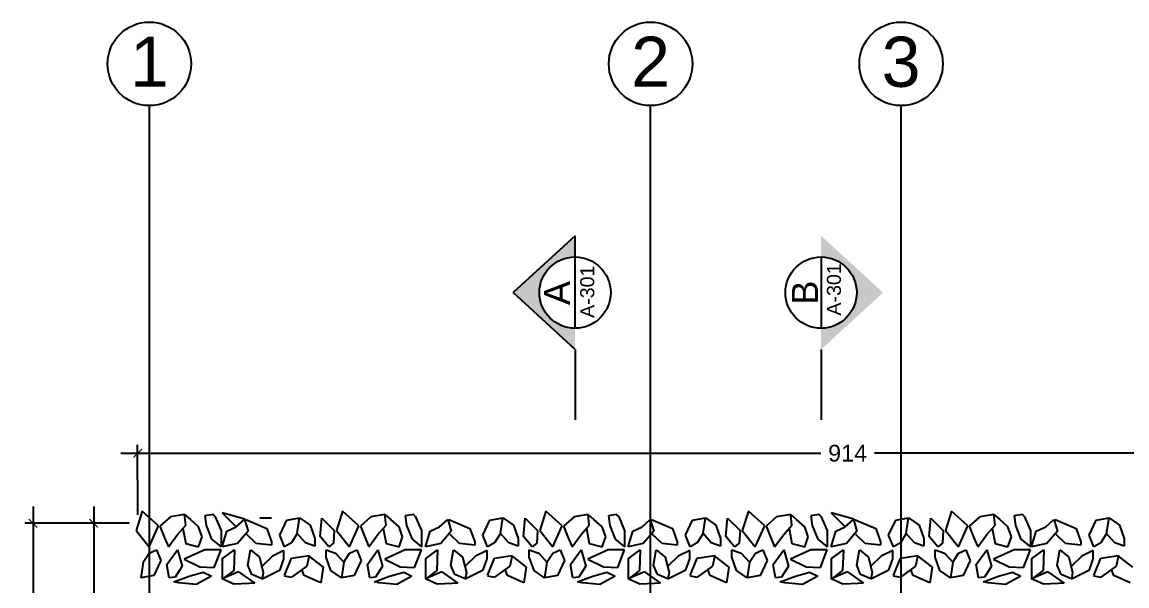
# Model space of a CAD drawing. Header units: millimetres. Extents: x 5639 to 14492, y 750 to 6820.
# Drawn here: x 6788 to 7449, y 6448 to 6786 of the extents above; entities that cross this region are included whole.
import ezdxf
from ezdxf.enums import TextEntityAlignment as Align

# ---------------------------------------------------------------- set-up
doc = ezdxf.new("R2010")
doc.units = ezdxf.units.MM
doc.layers.get('DEFPOINTS').update_dxf_attribs({"color": 210})
for name, color, linetype in [('A-ANNO-SYMB', 3, 'Continuous'), ('A-ANNO-TEXT', 3, 'Continuous'), ('G-ANNO-DIM', 251, 'Continuous'), ('SIEPE', 96, 'Continuous')]:
    doc.layers.add(name, color=color, linetype=linetype)
doc.styles.add('ARIAL', font='arial.ttf')
doc.styles.get("Standard").update_dxf_attribs({"font": 'arial.ttf'})
doc.dimstyles.new('1_1', dxfattribs={"dimtxt": 10, "dimasz": 5, "dimexe": 5, "dimexo": 5, "dimgap": 5, "dimtad": 0, "dimdec": 0, "dimtxsty": 'Standard', "dimblk": 'ARCHTICK', "dimcen": 2.5, "dimdle": 10, "dimadec": 0, "dimazin": 0, "dimtfac": 1, "dimtdec": 0, "dimtmove": 0, "dimatfit": 3, "dimldrblk": 'ARCHTICK', "dimfxl": 1, "dimarcsym": 0})

# ---------------------------------------------------------------- blocks, each defined once
blk = doc.blocks.new('_ArchTick')
at = {"color": 0, "linetype": 'ByBlock', "const_width": 0.15}
blk.add_lwpolyline([(-0.5, -0.5), (0.5, 0.5)], dxfattribs=at)
blk = doc.blocks.new('*D109')
at = {"layer": 'DEFPOINTS', "color": 0, "transparency": 16777216}
for p in [(6856.69, 6485.54), (6794.07, 5589.96), (6856.69, 5589.96)]:
    blk.add_point(p, dxfattribs=at)
at = {"layer": 'G-ANNO-DIM', "color": 0, "lineweight": -2, "transparency": 16777216}
for p, q in [((6794.07, 6495.54), (6794.07, 6053.8)), ((6851.69, 6485.54), (6789.07, 6485.54)), ((6794.07, 5579.96), (6794.07, 6021.7)), ((6851.69, 5589.96), (6789.07, 5589.96))]:
    blk.add_line(p, q, dxfattribs=at)
at = {"layer": 'G-ANNO-DIM', "color": 0, "lineweight": -2, "transparency": 16777216, "xscale": 5, "yscale": 5, "zscale": 5}
for p, rotation in [((6794.07, 6485.54), 90), ((6794.07, 5589.96), 270)]:
    blk.add_blockref('_ArchTick', p, dxfattribs=dict(at, rotation=rotation))
at = {"layer": 'G-ANNO-DIM', "color": 0, "transparency": 16777216, "insert": (6794.07, 6037.75), "char_height": 10, "attachment_point": 5, "rotation": 90}
blk.add_mtext('896', dxfattribs=at)
blk = doc.blocks.new('*D85')
at = {"layer": 'DEFPOINTS', "color": 0, "transparency": 16777216}
for p in [(6856.69, 6485.54), (6830.36, 6343.77), (6856.69, 6343.77)]:
    blk.add_point(p, dxfattribs=at)
at = {"layer": 'G-ANNO-DIM', "color": 0, "lineweight": -2, "transparency": 16777216}
for p, q in [((6830.36, 6495.54), (6830.36, 6429.77)), ((6851.69, 6485.54), (6825.36, 6485.54)), ((6830.36, 6333.77), (6830.36, 6398.72)), ((6851.69, 6343.77), (6825.36, 6343.77))]:
    blk.add_line(p, q, dxfattribs=at)
at = {"layer": 'G-ANNO-DIM', "color": 0, "lineweight": -2, "transparency": 16777216, "xscale": 5, "yscale": 5, "zscale": 5}
for p, rotation in [((6830.36, 6485.54), 90), ((6830.36, 6343.77), 270)]:
    blk.add_blockref('_ArchTick', p, dxfattribs=dict(at, rotation=rotation))
at = {"layer": 'G-ANNO-DIM', "color": 0, "transparency": 16777216, "insert": (6830.36, 6414.24), "char_height": 10, "attachment_point": 5, "rotation": 90}
blk.add_mtext('142', dxfattribs=at)
blk = doc.blocks.new('*D209')
at = {"layer": 'DEFPOINTS', "color": 0, "transparency": 16777216}
for p in [(7770.68, 6527.46), (6856.69, 6485.54), (7770.69, 6485.57)]:
    blk.add_point(p, dxfattribs=at)
at = {"layer": 'G-ANNO-DIM', "color": 0, "lineweight": -2, "transparency": 16777216}
for p, q in [((6846.68, 6527.44), (7265.6, 6527.45)), ((6856.69, 6490.54), (6856.68, 6532.44)), ((7780.68, 6527.46), (7297.66, 6527.45)), ((7770.69, 6490.57), (7770.68, 6532.46))]:
    blk.add_line(p, q, dxfattribs=at)
at = {"layer": 'G-ANNO-DIM', "color": 0, "lineweight": -2, "transparency": 16777216, "xscale": 5, "yscale": 5, "zscale": 5}
for p, rotation in [((6856.68, 6527.44), 180.001562168734), ((7770.68, 6527.46), 0.001562168733978616)]:
    blk.add_blockref('_ArchTick', p, dxfattribs=dict(at, rotation=rotation))
at = {"layer": 'G-ANNO-DIM', "color": 0, "transparency": 16777216, "insert": (7281.63, 6527.45), "char_height": 10, "attachment_point": 5, "rotation": 0.00156}
blk.add_mtext('914', dxfattribs=at)

msp = doc.modelspace()

# ---------------------------------------------------------------- hatches: boundary and pattern name
at = {"layer": 'A-ANNO-SYMB'}
h = msp.add_hatch(color=256, dxfattribs=at)
h.dxf.hatch_style = 1
h.paths.add_polyline_path([(7118.47, 6589.54), (7118.47, 6602.27, -1), (7118.47, 6644.94), (7118.47, 6657.66), (7081.39, 6623.6)])
h = msp.add_hatch(color=256, dxfattribs=at)
h.dxf.hatch_style = 1
h.paths.add_polyline_path([(7265.76, 6657.66), (7265.76, 6644.94, -1), (7265.76, 6602.27), (7265.76, 6589.54), (7302.83, 6623.6)])

# ---------------------------------------------------------------- linework, layer by layer
at = {"layer": 'A-ANNO-SYMB', "ltscale": 0.04}
for p, q in [((6863.69, 5339.96), (6863.69, 6735.54)), ((7163.69, 5339.96), (7163.69, 6735.54)), ((7313.65, 5339.96), (7313.65, 6735.54))]:
    msp.add_line(p, q, dxfattribs=at)
at = {"layer": 'A-ANNO-SYMB'}
for p, q in [((7118.47, 6657.66), (7081.39, 6623.6)), ((7118.47, 6644.94), (7118.47, 6657.66)), ((7118.47, 6602.27), (7118.47, 6644.94)), ((7265.73, 6644.94), (7265.73, 6602.27)), ((7118.47, 6589.54), (7081.39, 6623.6)), ((7118.47, 6589.54), (7118.47, 6547.54)), ((7265.76, 6589.54), (7265.76, 6547.54))]:
    msp.add_line(p, q, dxfattribs=at)
for centre, radius in [((6863.69, 6760.54), 25), ((7163.69, 6760.54), 25), ((7313.65, 6760.54), 25), ((7118.47, 6623.6), 21.34), ((7265.73, 6623.6), 21.34)]:
    msp.add_circle(centre, radius, dxfattribs=at)
at = {"layer": 'SIEPE'}
for p, q in [((6859.38, 6492.7), (6855.73, 6481.3)), ((6869.16, 6484.1), (6859.38, 6492.7)), ((6876.32, 6489.31), (6870, 6483.85)), ((6884.74, 6490.8), (6876.32, 6489.31)), ((6885.44, 6484.35), (6884.74, 6490.8)), ((6884.74, 6490.8), (6888.25, 6487.82)), ((6893.16, 6483.35), (6888.25, 6487.82)), ((6901.78, 6490.74), (6896.83, 6489.96)), ((6896.83, 6489.96), (6897.66, 6484.15)), ((6902.84, 6489.85), (6901.78, 6490.74)), ((6902.84, 6489.85), (6906.6, 6481.32)), ((6907.32, 6491.8), (6915.74, 6483.35)), ((6920.91, 6488.06), (6907.32, 6491.8)), ((6915.74, 6483.35), (6920.65, 6487.82)), ((6920.65, 6487.82), (6922.76, 6480.87)), ((6921.36, 6487.82), (6933.99, 6482.36)), ((6929.78, 6488.82), (6936.79, 6488.82)), ((6945.92, 6487.33), (6953.64, 6488.82)), ((6952.23, 6479.38), (6953.64, 6488.82)), ((6953.64, 6488.82), (6959.95, 6484.35)), ((6965.94, 6477.61), (6966.94, 6488.51)), ((6966.94, 6488.51), (6974.34, 6481.31)), ((6979.35, 6492.7), (6975.7, 6481.3)), ((6989.13, 6484.1), (6979.35, 6492.7)), ((6996.29, 6489.31), (6989.97, 6483.85)), ((7004.71, 6490.8), (6996.29, 6489.31)), ((7005.41, 6484.35), (7004.71, 6490.8)), ((7004.71, 6490.8), (7008.22, 6487.82)), ((7013.13, 6483.35), (7008.22, 6487.82)), ((7021.75, 6490.74), (7016.8, 6489.96)), ((7016.8, 6489.96), (7017.63, 6484.15)), ((7022.81, 6489.85), (7021.75, 6490.74)), ((7022.81, 6489.85), (7026.57, 6481.32)), ((7037.35, 6483.35), (7042.26, 6487.82)), ((7042.26, 6487.82), (7044.37, 6480.87)), ((7042.96, 6487.82), (7055.6, 6482.36)), ((7067.53, 6487.33), (7075.25, 6488.82)), ((7073.84, 6479.38), (7075.25, 6488.82)), ((7075.25, 6488.82), (7081.56, 6484.35)), ((7087.55, 6477.61), (7088.55, 6488.51)), ((7088.55, 6488.51), (7095.95, 6481.31)), ((7100.96, 6492.7), (7097.31, 6481.3)), ((7110.74, 6484.1), (7100.96, 6492.7)), ((7117.89, 6489.31), (7111.58, 6483.85)), ((7126.32, 6490.8), (7117.89, 6489.31)), ((7127.02, 6484.35), (7126.32, 6490.8)), ((7126.32, 6490.8), (7129.82, 6487.82)), ((7134.74, 6483.35), (7129.82, 6487.82)), ((7143.35, 6490.74), (7138.41, 6489.96)), ((7138.41, 6489.96), (7139.23, 6484.15)), ((7144.42, 6489.85), (7143.35, 6490.74)), ((7144.42, 6489.85), (7148.17, 6481.32)), ((7158.62, 6483.35), (7163.53, 6487.82)), ((7163.53, 6487.82), (7165.63, 6480.87)), ((7164.23, 6487.82), (7176.86, 6482.36)), ((7188.79, 6487.33), (7196.51, 6488.82)), ((7195.11, 6479.38), (7196.51, 6488.82)), ((7196.51, 6488.82), (7202.83, 6484.35)), ((7208.82, 6477.61), (7209.82, 6488.51)), ((7209.82, 6488.51), (7217.22, 6481.31)), ((7222.22, 6492.7), (7218.57, 6481.3)), ((7232, 6484.1), (7222.22, 6492.7)), ((7239.16, 6489.31), (7232.84, 6483.85)), ((7247.58, 6490.8), (7239.16, 6489.31)), ((7248.28, 6484.35), (7247.58, 6490.8)), ((7247.58, 6490.8), (7251.09, 6487.82)), ((7256, 6483.35), (7251.09, 6487.82)), ((7264.62, 6490.74), (7259.68, 6489.96)), ((7259.68, 6489.96), (7260.5, 6484.15)), ((7265.69, 6489.85), (7264.62, 6490.74)), ((7265.69, 6489.85), (7269.44, 6481.32)), ((7271.8, 6491.8), (7280.22, 6483.35)), ((7285.39, 6488.06), (7271.8, 6491.8)), ((7280.22, 6483.35), (7285.14, 6487.82)), ((7285.14, 6487.82), (7287.24, 6480.87)), ((7285.84, 6487.82), (7298.47, 6482.36)), ((7310.4, 6487.33), (7318.12, 6488.82)), ((7316.72, 6479.38), (7318.12, 6488.82)), ((7318.12, 6488.82), (7324.44, 6484.35)), ((7330.43, 6477.61), (7331.43, 6488.51)), ((7331.43, 6488.51), (7338.83, 6481.31)), ((7343.83, 6492.7), (7340.18, 6481.3)), ((7353.61, 6484.1), (7343.83, 6492.7)), ((7360.77, 6489.31), (7354.45, 6483.85)), ((7369.19, 6490.8), (7360.77, 6489.31)), ((7369.89, 6484.35), (7369.19, 6490.8)), ((7369.19, 6490.8), (7372.7, 6487.82)), ((7377.61, 6483.35), (7372.7, 6487.82)), ((7386.23, 6490.74), (7381.29, 6489.96)), ((7381.29, 6489.96), (7382.11, 6484.15)), ((7387.3, 6489.85), (7386.23, 6490.74)), ((7387.3, 6489.85), (7391.05, 6481.32)), ((7400.19, 6483.35), (7405.11, 6487.82)), ((7405.11, 6487.82), (7407.21, 6480.87)), ((7405.81, 6487.82), (7418.44, 6482.36)), ((7430.37, 6487.33), (7438.09, 6488.82)), ((7436.69, 6479.38), (7438.09, 6488.82)), ((7438.09, 6488.82), (7444.41, 6484.35)), ((6855.73, 6481.3), (6863.52, 6471.43)), ((6863.52, 6471.43), (6869.16, 6484.1)), ((6870, 6483.85), (6872.81, 6476.89)), ((6880.53, 6478.88), (6885.44, 6484.35)), ((6883.74, 6482.45), (6885.44, 6473.41)), ((6895.26, 6477.39), (6893.16, 6483.35)), ((6897.66, 6484.15), (6900.95, 6476)), ((6906.6, 6481.32), (6906.6, 6471.43)), ((6907.32, 6471.43), (6910.13, 6480.87)), ((6910.13, 6480.87), (6915.74, 6483.35)), ((6922.76, 6480.87), (6916.44, 6473.41)), ((6933.99, 6482.36), (6936.79, 6474.41)), ((6941.71, 6478.38), (6945.92, 6487.33)), ((6959.95, 6484.35), (6962.76, 6476.4)), ((6974.34, 6481.31), (6973.93, 6473.61)), ((6975.7, 6481.3), (6983.49, 6471.43)), ((6983.49, 6471.43), (6989.13, 6484.1)), ((6989.97, 6483.85), (6992.78, 6476.89)), ((7000.5, 6478.88), (7005.41, 6484.35)), ((7003.71, 6482.45), (7005.41, 6473.41)), ((7015.23, 6477.39), (7013.13, 6483.35)), ((7017.63, 6484.15), (7020.92, 6476)), ((7026.57, 6481.32), (7026.57, 6471.43)), ((7028.93, 6471.43), (7031.74, 6480.87)), ((7031.74, 6480.87), (7037.35, 6483.35)), ((7044.37, 6480.87), (7038.05, 6473.41)), ((7055.6, 6482.36), (7058.4, 6474.41)), ((7063.32, 6478.38), (7067.53, 6487.33)), ((7081.56, 6484.35), (7084.37, 6476.4)), ((7095.95, 6481.31), (7095.53, 6473.61)), ((7097.31, 6481.3), (7105.1, 6471.43)), ((7105.1, 6471.43), (7110.74, 6484.1)), ((7111.58, 6483.85), (7114.39, 6476.89)), ((7122.11, 6478.88), (7127.02, 6484.35)), ((7125.32, 6482.45), (7127.02, 6473.41)), ((7136.84, 6477.39), (7134.74, 6483.35)), ((7139.23, 6484.15), (7142.53, 6476)), ((7148.17, 6481.32), (7148.17, 6471.43)), ((7150.19, 6471.43), (7153, 6480.87)), ((7153, 6480.87), (7158.62, 6483.35)), ((7165.63, 6480.87), (7159.32, 6473.41)), ((7176.86, 6482.36), (7179.67, 6474.41)), ((7184.58, 6478.38), (7188.79, 6487.33)), ((7202.83, 6484.35), (7205.64, 6476.4)), ((7217.22, 6481.31), (7216.8, 6473.61)), ((7218.57, 6481.3), (7226.36, 6471.43)), ((7226.36, 6471.43), (7232, 6484.1)), ((7232.84, 6483.85), (7235.65, 6476.89)), ((7243.37, 6478.88), (7248.28, 6484.35)), ((7246.58, 6482.45), (7248.28, 6473.41)), ((7258.11, 6477.39), (7256, 6483.35)), ((7260.5, 6484.15), (7263.8, 6476)), ((7269.44, 6481.32), (7269.44, 6471.43)), ((7271.8, 6471.43), (7274.61, 6480.87)), ((7274.61, 6480.87), (7280.22, 6483.35)), ((7287.24, 6480.87), (7280.93, 6473.41)), ((7298.47, 6482.36), (7301.28, 6474.41)), ((7306.19, 6478.38), (7310.4, 6487.33)), ((7324.44, 6484.35), (7327.24, 6476.4)), ((7338.83, 6481.31), (7338.41, 6473.61)), ((7340.18, 6481.3), (7347.97, 6471.43)), ((7347.97, 6471.43), (7353.61, 6484.1)), ((7354.45, 6483.85), (7357.26, 6476.89)), ((7364.98, 6478.88), (7369.89, 6484.35)), ((7368.19, 6482.45), (7369.89, 6473.41)), ((7379.72, 6477.39), (7377.61, 6483.35)), ((7382.11, 6484.15), (7385.41, 6476)), ((7391.05, 6481.32), (7391.05, 6471.43)), ((7391.77, 6471.43), (7394.58, 6480.87)), ((7394.58, 6480.87), (7400.19, 6483.35)), ((7407.21, 6480.87), (7400.9, 6473.41)), ((7418.44, 6482.36), (7421.25, 6474.41)), ((7426.16, 6478.38), (7430.37, 6487.33)), ((7444.41, 6484.35), (7447.21, 6476.4)), ((6872.81, 6476.89), (6875.11, 6471.43)), ((6875.11, 6471.43), (6880.53, 6478.88)), ((6893.16, 6471.43), (6895.26, 6477.39)), ((6900.95, 6476), (6906.6, 6471.43)), ((6927.67, 6473.41), (6922.06, 6478.88)), ((6936.79, 6474.41), (6936.79, 6472.42)), ((6944.51, 6471.43), (6941.71, 6478.38)), ((6952.23, 6479.38), (6948.72, 6473.91)), ((6957.15, 6473.91), (6952.23, 6479.38)), ((6962.76, 6476.4), (6962.76, 6471.92)), ((6971.13, 6471.43), (6965.94, 6477.61)), ((6992.78, 6476.89), (6995.08, 6471.43)), ((6995.08, 6471.43), (7000.5, 6478.88)), ((7013.13, 6471.43), (7015.23, 6477.39)), ((7020.92, 6476), (7026.57, 6471.43)), ((7049.28, 6473.41), (7043.67, 6478.88)), ((7058.4, 6474.41), (7058.4, 6472.42)), ((7066.12, 6471.43), (7063.32, 6478.38)), ((7073.84, 6479.38), (7070.33, 6473.91)), ((7078.76, 6473.91), (7073.84, 6479.38)), ((7084.37, 6476.4), (7084.37, 6471.92)), ((7092.74, 6471.43), (7087.55, 6477.61)), ((7114.39, 6476.89), (7116.69, 6471.43)), ((7116.69, 6471.43), (7122.11, 6478.88)), ((7134.74, 6471.43), (7136.84, 6477.39)), ((7142.53, 6476), (7148.17, 6471.43)), ((7170.55, 6473.41), (7164.93, 6478.88)), ((7179.67, 6474.41), (7179.67, 6472.42)), ((7187.39, 6471.43), (7184.58, 6478.38)), ((7195.11, 6479.38), (7191.6, 6473.91)), ((7200.02, 6473.91), (7195.11, 6479.38)), ((7205.64, 6476.4), (7205.64, 6471.92)), ((7214.01, 6471.43), (7208.82, 6477.61)), ((7235.65, 6476.89), (7237.95, 6471.43)), ((7237.95, 6471.43), (7243.37, 6478.88)), ((7256, 6471.43), (7258.11, 6477.39)), ((7263.8, 6476), (7269.44, 6471.43)), ((7292.16, 6473.41), (7286.54, 6478.88)), ((7301.28, 6474.41), (7301.28, 6472.42)), ((7309, 6471.43), (7306.19, 6478.38)), ((7316.72, 6479.38), (7313.21, 6473.91)), ((7321.63, 6473.91), (7316.72, 6479.38)), ((7327.24, 6476.4), (7327.24, 6471.92)), ((7335.62, 6471.43), (7330.43, 6477.61)), ((7357.26, 6476.89), (7359.56, 6471.43)), ((7359.56, 6471.43), (7364.98, 6478.88)), ((7377.61, 6471.43), (7379.72, 6477.39)), ((7385.41, 6476), (7391.05, 6471.43)), ((7412.12, 6473.41), (7406.51, 6478.88)), ((7421.25, 6474.41), (7421.25, 6472.42)), ((7428.97, 6471.43), (7426.16, 6478.38)), ((7436.69, 6479.38), (7433.18, 6473.91)), ((7441.6, 6473.91), (7436.69, 6479.38)), ((7447.21, 6476.4), (7447.21, 6471.92)), ((6860.07, 6462.27), (6863.58, 6467.73)), ((6863.58, 6467.73), (6867.99, 6469.72)), ((6867.99, 6469.72), (6870.59, 6463.26)), ((6874.21, 6460.78), (6880.53, 6469.72)), ((6880.53, 6469.72), (6883.33, 6459.78)), ((6896.8, 6469.72), (6884.58, 6464.14)), ((6885.44, 6473.41), (6893.16, 6471.43)), ((6906.6, 6469.72), (6896.8, 6469.72)), ((6902.51, 6459.01), (6906.6, 6469.72)), ((6916.44, 6473.41), (6907.32, 6471.43)), ((6907.32, 6464.26), (6914.61, 6469.72)), ((6914.61, 6469.72), (6914.18, 6457.3)), ((6922.62, 6460.43), (6924.16, 6469.72)), ((6924.16, 6469.72), (6929.57, 6465.35)), ((6936.79, 6472.42), (6927.67, 6473.41)), ((6944.23, 6469.17), (6937.29, 6465.89)), ((6944.23, 6464.25), (6944.23, 6469.17)), ((6948.72, 6473.91), (6944.51, 6471.43)), ((6962.76, 6471.92), (6957.15, 6473.91)), ((6969.51, 6465.25), (6969.51, 6469.72)), ((6969.51, 6469.72), (6975.12, 6467.73)), ((6973.93, 6473.61), (6971.13, 6471.43)), ((6975.12, 6467.73), (6980.04, 6462.27)), ((6980.04, 6462.27), (6983.55, 6467.73)), ((6983.55, 6467.73), (6987.96, 6469.72)), ((6987.96, 6469.72), (6990.56, 6463.26)), ((6994.18, 6460.78), (7000.5, 6469.72)), ((7000.5, 6469.72), (7003.3, 6459.78)), ((7016.77, 6469.72), (7004.55, 6464.14)), ((7005.41, 6473.41), (7013.13, 6471.43)), ((7026.57, 6469.72), (7016.77, 6469.72)), ((7022.47, 6459.01), (7026.57, 6469.72)), ((7038.05, 6473.41), (7028.93, 6471.43)), ((7028.93, 6464.26), (7036.22, 6469.72)), ((7036.22, 6469.72), (7035.79, 6457.3)), ((7044.23, 6460.43), (7045.77, 6469.72)), ((7045.77, 6469.72), (7051.17, 6465.35)), ((7058.4, 6472.42), (7049.28, 6473.41)), ((7065.84, 6469.17), (7058.89, 6465.89)), ((7065.84, 6464.25), (7065.84, 6469.17)), ((7070.33, 6473.91), (7066.12, 6471.43)), ((7084.37, 6471.92), (7078.76, 6473.91)), ((7091.12, 6465.25), (7091.12, 6469.72)), ((7091.12, 6469.72), (7096.73, 6467.73)), ((7095.53, 6473.61), (7092.74, 6471.43)), ((7096.73, 6467.73), (7101.65, 6462.27)), ((7101.65, 6462.27), (7105.15, 6467.73)), ((7105.15, 6467.73), (7109.57, 6469.72)), ((7109.57, 6469.72), (7112.17, 6463.26)), ((7115.79, 6460.78), (7122.11, 6469.72)), ((7122.11, 6469.72), (7124.91, 6459.78)), ((7138.37, 6469.72), (7126.15, 6464.14)), ((7127.02, 6473.41), (7134.74, 6471.43)), ((7148.17, 6469.72), (7138.37, 6469.72)), ((7144.08, 6459.01), (7148.17, 6469.72)), ((7159.32, 6473.41), (7150.19, 6471.43)), ((7150.19, 6464.26), (7157.49, 6469.72)), ((7157.49, 6469.72), (7157.05, 6457.3)), ((7165.49, 6460.43), (7167.04, 6469.72)), ((7167.04, 6469.72), (7172.44, 6465.35)), ((7179.67, 6472.42), (7170.55, 6473.41)), ((7187.11, 6469.17), (7180.16, 6465.89)), ((7187.11, 6464.25), (7187.11, 6469.17)), ((7191.6, 6473.91), (7187.39, 6471.43)), ((7205.64, 6471.92), (7200.02, 6473.91)), ((7212.39, 6465.25), (7212.39, 6469.72)), ((7212.39, 6469.72), (7218, 6467.73)), ((7216.8, 6473.61), (7214.01, 6471.43)), ((7218, 6467.73), (7222.91, 6462.27)), ((7222.91, 6462.27), (7226.42, 6467.73)), ((7226.42, 6467.73), (7230.83, 6469.72)), ((7230.83, 6469.72), (7233.44, 6463.26)), ((7237.06, 6460.78), (7243.37, 6469.72)), ((7243.37, 6469.72), (7246.18, 6459.78)), ((7259.64, 6469.72), (7247.42, 6464.14)), ((7248.28, 6473.41), (7256, 6471.43)), ((7269.44, 6469.72), (7259.64, 6469.72)), ((7265.35, 6459.01), (7269.44, 6469.72)), ((7280.93, 6473.41), (7271.8, 6471.43)), ((7271.8, 6464.26), (7279.09, 6469.72)), ((7279.09, 6469.72), (7278.66, 6457.3)), ((7287.1, 6460.43), (7288.65, 6469.72)), ((7288.65, 6469.72), (7294.05, 6465.35)), ((7301.28, 6472.42), (7292.16, 6473.41)), ((7308.72, 6469.17), (7301.77, 6465.89)), ((7308.72, 6464.25), (7308.72, 6469.17)), ((7313.21, 6473.91), (7309, 6471.43)), ((7327.24, 6471.92), (7321.63, 6473.91)), ((7333.99, 6465.25), (7333.99, 6469.72)), ((7333.99, 6469.72), (7339.61, 6467.73)), ((7338.41, 6473.61), (7335.62, 6471.43)), ((7339.61, 6467.73), (7344.52, 6462.27)), ((7344.52, 6462.27), (7348.03, 6467.73)), ((7348.03, 6467.73), (7352.44, 6469.72)), ((7352.44, 6469.72), (7355.05, 6463.26)), ((7358.66, 6460.78), (7364.98, 6469.72)), ((7364.98, 6469.72), (7367.79, 6459.78)), ((7381.25, 6469.72), (7369.03, 6464.14)), ((7369.89, 6473.41), (7377.61, 6471.43)), ((7391.05, 6469.72), (7381.25, 6469.72)), ((7386.96, 6459.01), (7391.05, 6469.72)), ((7400.9, 6473.41), (7391.77, 6471.43)), ((7391.77, 6464.26), (7399.06, 6469.72)), ((7399.06, 6469.72), (7398.63, 6457.3)), ((7407.07, 6460.43), (7408.62, 6469.72)), ((7408.62, 6469.72), (7414.02, 6465.35)), ((7421.25, 6472.42), (7412.12, 6473.41)), ((7428.69, 6469.17), (7421.74, 6465.89)), ((7428.69, 6464.25), (7428.69, 6469.17)), ((7433.18, 6473.91), (7428.97, 6471.43)), ((7447.21, 6471.92), (7441.6, 6473.91)), ((6860.07, 6462.27), (6858.66, 6452.83)), ((6870.59, 6463.26), (6866.38, 6454.32)), ((6884.58, 6464.14), (6893.9, 6459.47)), ((6907.32, 6464.26), (6907.32, 6452.32)), ((6929.57, 6465.35), (6931.88, 6456.06)), ((6937.29, 6465.89), (6931.11, 6459.88)), ((6941.92, 6457.7), (6944.23, 6464.25)), ((6944.51, 6454.32), (6948.72, 6464.75)), ((6948.72, 6464.75), (6959.25, 6466.24)), ((6959.25, 6466.24), (6957.85, 6459.78)), ((6959.17, 6465.86), (6967.67, 6459.29)), ((6972.32, 6457.3), (6969.51, 6465.25)), ((6980.04, 6462.27), (6978.63, 6452.83)), ((6990.56, 6463.26), (6986.35, 6454.32)), ((7004.55, 6464.14), (7013.87, 6459.47)), ((7028.93, 6464.26), (7028.93, 6452.32)), ((7051.17, 6465.35), (7053.49, 6456.06)), ((7058.89, 6465.89), (7052.72, 6459.88)), ((7063.53, 6457.7), (7065.84, 6464.25)), ((7066.12, 6454.32), (7070.33, 6464.75)), ((7070.33, 6464.75), (7080.86, 6466.24)), ((7080.86, 6466.24), (7079.46, 6459.78)), ((7080.78, 6465.86), (7089.28, 6459.29)), ((7093.93, 6457.3), (7091.12, 6465.25)), ((7101.65, 6462.27), (7100.24, 6452.83)), ((7112.17, 6463.26), (7107.96, 6454.32)), ((7126.15, 6464.14), (7135.48, 6459.47)), ((7150.19, 6464.26), (7150.19, 6452.32)), ((7172.44, 6465.35), (7174.76, 6456.06)), ((7180.16, 6465.89), (7173.99, 6459.88)), ((7184.79, 6457.7), (7187.11, 6464.25)), ((7187.39, 6454.32), (7191.6, 6464.75)), ((7191.6, 6464.75), (7202.13, 6466.24)), ((7202.13, 6466.24), (7200.72, 6459.78)), ((7202.04, 6465.86), (7210.55, 6459.29)), ((7215.19, 6457.3), (7212.39, 6465.25)), ((7222.91, 6462.27), (7221.51, 6452.83)), ((7233.44, 6463.26), (7229.23, 6454.32)), ((7247.42, 6464.14), (7256.74, 6459.47)), ((7271.8, 6464.26), (7271.8, 6452.32)), ((7294.05, 6465.35), (7296.37, 6456.06)), ((7301.77, 6465.89), (7295.59, 6459.88)), ((7306.4, 6457.7), (7308.72, 6464.25)), ((7309, 6454.32), (7313.21, 6464.75)), ((7313.21, 6464.75), (7323.74, 6466.24)), ((7323.74, 6466.24), (7322.33, 6459.78)), ((7323.65, 6465.86), (7332.16, 6459.29)), ((7336.8, 6457.3), (7333.99, 6465.25)), ((7344.52, 6462.27), (7343.12, 6452.83)), ((7355.05, 6463.26), (7350.84, 6454.32)), ((7369.03, 6464.14), (7378.35, 6459.47)), ((7391.77, 6464.26), (7391.77, 6452.32)), ((7414.02, 6465.35), (7416.34, 6456.06)), ((7421.74, 6465.89), (7415.56, 6459.88)), ((7426.37, 6457.7), (7428.69, 6464.25)), ((7428.97, 6454.32), (7433.18, 6464.75)), ((7433.18, 6464.75), (7443.7, 6466.24)), ((7443.7, 6466.24), (7442.3, 6459.78)), ((7443.62, 6465.86), (7452.13, 6459.29)), ((6866.38, 6454.32), (6858.66, 6452.83)), ((6875.61, 6452.83), (6874.21, 6460.78)), ((6883.33, 6459.78), (6879.12, 6453.32)), ((6887.54, 6453.82), (6895.97, 6456.3)), ((6893.9, 6459.47), (6902.51, 6459.01)), ((6895.97, 6456.3), (6900.88, 6453.82)), ((6917.12, 6456.49), (6907.32, 6452.32)), ((6914.18, 6457.3), (6908.12, 6452.66)), ((6917.12, 6456.49), (6926.76, 6449.75)), ((6924.93, 6454.96), (6922.62, 6460.43)), ((6931.11, 6452.23), (6924.93, 6454.96)), ((6931.11, 6452.23), (6941.92, 6457.7)), ((6931.88, 6456.06), (6931.11, 6452.23)), ((6957.85, 6459.78), (6948.72, 6453.32)), ((6956.44, 6454.32), (6955.04, 6457.8)), ((6966.27, 6449.85), (6956.44, 6454.32)), ((6967.67, 6459.29), (6966.27, 6449.85)), ((6978.63, 6452.83), (6972.32, 6457.3)), ((6986.35, 6454.32), (6978.63, 6452.83)), ((6995.58, 6452.83), (6994.18, 6460.78)), ((7003.3, 6459.78), (6999.09, 6453.32)), ((7007.51, 6453.82), (7015.94, 6456.3)), ((7013.87, 6459.47), (7022.47, 6459.01)), ((7015.94, 6456.3), (7020.85, 6453.82)), ((7038.73, 6456.49), (7028.93, 6452.32)), ((7035.79, 6457.3), (7029.73, 6452.66)), ((7038.73, 6456.49), (7048.37, 6449.75)), ((7046.54, 6454.96), (7044.23, 6460.43)), ((7052.72, 6452.23), (7046.54, 6454.96)), ((7052.72, 6452.23), (7063.53, 6457.7)), ((7053.49, 6456.06), (7052.72, 6452.23)), ((7079.46, 6459.78), (7070.33, 6453.32)), ((7078.05, 6454.32), (7076.65, 6457.8)), ((7087.88, 6449.85), (7078.05, 6454.32)), ((7089.28, 6459.29), (7087.88, 6449.85)), ((7100.24, 6452.83), (7093.93, 6457.3)), ((7107.96, 6454.32), (7100.24, 6452.83)), ((7117.19, 6452.83), (7115.79, 6460.78)), ((7124.91, 6459.78), (7120.7, 6453.32)), ((7129.12, 6453.82), (7137.54, 6456.3)), ((7135.48, 6459.47), (7144.08, 6459.01)), ((7137.54, 6456.3), (7142.46, 6453.82)), ((7159.99, 6456.49), (7150.19, 6452.32)), ((7157.05, 6457.3), (7151, 6452.66)), ((7159.99, 6456.49), (7169.63, 6449.75)), ((7167.81, 6454.96), (7165.49, 6460.43)), ((7173.99, 6452.23), (7167.81, 6454.96)), ((7173.99, 6452.23), (7184.79, 6457.7)), ((7174.76, 6456.06), (7173.99, 6452.23)), ((7200.72, 6459.78), (7191.6, 6453.32)), ((7199.32, 6454.32), (7197.92, 6457.8)), ((7209.14, 6449.85), (7199.32, 6454.32)), ((7210.55, 6459.29), (7209.14, 6449.85)), ((7221.51, 6452.83), (7215.19, 6457.3)), ((7229.23, 6454.32), (7221.51, 6452.83)), ((7238.46, 6452.83), (7237.06, 6460.78)), ((7246.18, 6459.78), (7241.97, 6453.32)), ((7250.39, 6453.82), (7258.81, 6456.3)), ((7256.74, 6459.47), (7265.35, 6459.01)), ((7258.81, 6456.3), (7263.72, 6453.82)), ((7281.6, 6456.49), (7271.8, 6452.32)), ((7278.66, 6457.3), (7272.61, 6452.66)), ((7281.6, 6456.49), (7291.24, 6449.75)), ((7289.42, 6454.96), (7287.1, 6460.43)), ((7295.59, 6452.23), (7289.42, 6454.96)), ((7295.59, 6452.23), (7306.4, 6457.7)), ((7296.37, 6456.06), (7295.59, 6452.23)), ((7322.33, 6459.78), (7313.21, 6453.32)), ((7320.93, 6454.32), (7319.52, 6457.8)), ((7330.75, 6449.85), (7320.93, 6454.32)), ((7332.16, 6459.29), (7330.75, 6449.85)), ((7343.12, 6452.83), (7336.8, 6457.3)), ((7350.84, 6454.32), (7343.12, 6452.83)), ((7360.07, 6452.83), (7358.66, 6460.78)), ((7367.79, 6459.78), (7363.58, 6453.32)), ((7372, 6453.82), (7380.42, 6456.3)), ((7378.35, 6459.47), (7386.96, 6459.01)), ((7380.42, 6456.3), (7385.33, 6453.82)), ((7401.57, 6456.49), (7391.77, 6452.32)), ((7398.63, 6457.3), (7392.58, 6452.66)), ((7401.57, 6456.49), (7411.21, 6449.75)), ((7409.39, 6454.96), (7407.07, 6460.43)), ((7415.56, 6452.23), (7409.39, 6454.96)), ((7415.56, 6452.23), (7426.37, 6457.7)), ((7416.34, 6456.06), (7415.56, 6452.23)), ((7442.3, 6459.78), (7433.18, 6453.32)), ((7440.9, 6454.32), (7439.49, 6457.8)), ((7450.72, 6449.85), (7440.9, 6454.32)), ((6879.12, 6453.32), (6875.61, 6452.83)), ((6878.42, 6450.43), (6887.54, 6453.82)), ((6881.23, 6449.94), (6878.42, 6450.43)), ((6891.76, 6448.94), (6881.23, 6449.94)), ((6900.88, 6453.82), (6891.76, 6448.94)), ((6914.34, 6449.15), (6907.32, 6452.32)), ((6923.17, 6449.46), (6914.34, 6449.15)), ((6926.76, 6449.75), (6923.17, 6449.46)), ((6944.42, 6454.09), (6948.72, 6453.32)), ((6999.09, 6453.32), (6995.58, 6452.83)), ((6998.39, 6450.43), (7007.51, 6453.82)), ((7001.2, 6449.94), (6998.39, 6450.43)), ((7011.72, 6448.94), (7001.2, 6449.94)), ((7020.85, 6453.82), (7011.72, 6448.94)), ((7035.95, 6449.15), (7028.93, 6452.32)), ((7044.78, 6449.46), (7035.95, 6449.15)), ((7048.37, 6449.75), (7044.78, 6449.46)), ((7066.03, 6454.09), (7070.33, 6453.32)), ((7120.7, 6453.32), (7117.19, 6452.83)), ((7120, 6450.43), (7129.12, 6453.82)), ((7122.81, 6449.94), (7120, 6450.43)), ((7133.33, 6448.94), (7122.81, 6449.94)), ((7142.46, 6453.82), (7133.33, 6448.94)), ((7157.21, 6449.15), (7150.19, 6452.32)), ((7166.05, 6449.46), (7157.21, 6449.15)), ((7169.63, 6449.75), (7166.05, 6449.46)), ((7187.3, 6454.09), (7191.6, 6453.32)), ((7241.97, 6453.32), (7238.46, 6452.83)), ((7241.27, 6450.43), (7250.39, 6453.82)), ((7244.07, 6449.94), (7241.27, 6450.43)), ((7254.6, 6448.94), (7244.07, 6449.94)), ((7263.72, 6453.82), (7254.6, 6448.94)), ((7278.82, 6449.15), (7271.8, 6452.32)), ((7287.66, 6449.46), (7278.82, 6449.15)), ((7291.24, 6449.75), (7287.66, 6449.46)), ((7308.9, 6454.09), (7313.21, 6453.32)), ((7363.58, 6453.32), (7360.07, 6452.83)), ((7362.87, 6450.43), (7372, 6453.82)), ((7365.68, 6449.94), (7362.87, 6450.43)), ((7376.21, 6448.94), (7365.68, 6449.94)), ((7385.33, 6453.82), (7376.21, 6448.94)), ((7398.79, 6449.15), (7391.77, 6452.32)), ((7407.63, 6449.46), (7398.79, 6449.15)), ((7411.21, 6449.75), (7407.63, 6449.46)), ((7428.87, 6454.09), (7433.18, 6453.32))]:
    msp.add_line(p, q, dxfattribs=at)

# ---------------------------------------------------------------- texts
at = {"layer": 'A-ANNO-SYMB', "style": 'ARIAL'}
for tag, height, p in [('A-301', 8.4, (7273.41, 6625.53)), ('A-301', 8.4, (7125.77, 6624.14)), ('A', 15.6, (7107.74, 6623.34)), ('B', 15.6, (7256.08, 6623.58))]:
    msp.add_attdef(tag, text='', height=height, rotation=90, dxfattribs=at).set_placement(p, align=Align.MIDDLE_CENTER)
at = {"layer": 'A-ANNO-TEXT', "style": 'ARIAL'}
for s, p in [('1', (6863.69, 6746.8)), ('2', (7163.69, 6746.8)), ('3', (7313.65, 6746.8))]:
    msp.add_text(s, height=30, dxfattribs=at).set_placement(p, align=Align.CENTER)

# ---------------------------------------------------------------- dimensions: what is measured, and where the dimension line sits
at = {"layer": 'G-ANNO-DIM'}
for base, p2, angle, picture, middle, dimtype in [((7770.68, 6527.46), (7770.69, 6485.57), 0.00156, '*D209', (7281.63, 6527.45), 161), ((6794.07, 5589.96), (6856.69, 5589.96), 90, '*D109', (6794.07, 6037.75), 160), ((6830.36, 6343.77), (6856.69, 6343.77), 90, '*D85', (6830.36, 6414.24), 160)]:
    dim = msp.add_linear_dim(base=base, p1=(6856.69, 6485.54), p2=p2, angle=angle, dimstyle='1_1', dxfattribs=at)
    dim.commit()
    dim.dimension.update_dxf_attribs({"geometry": picture, "text_midpoint": middle, "dimtype": dimtype})

doc.saveas('drawing.dxf')
